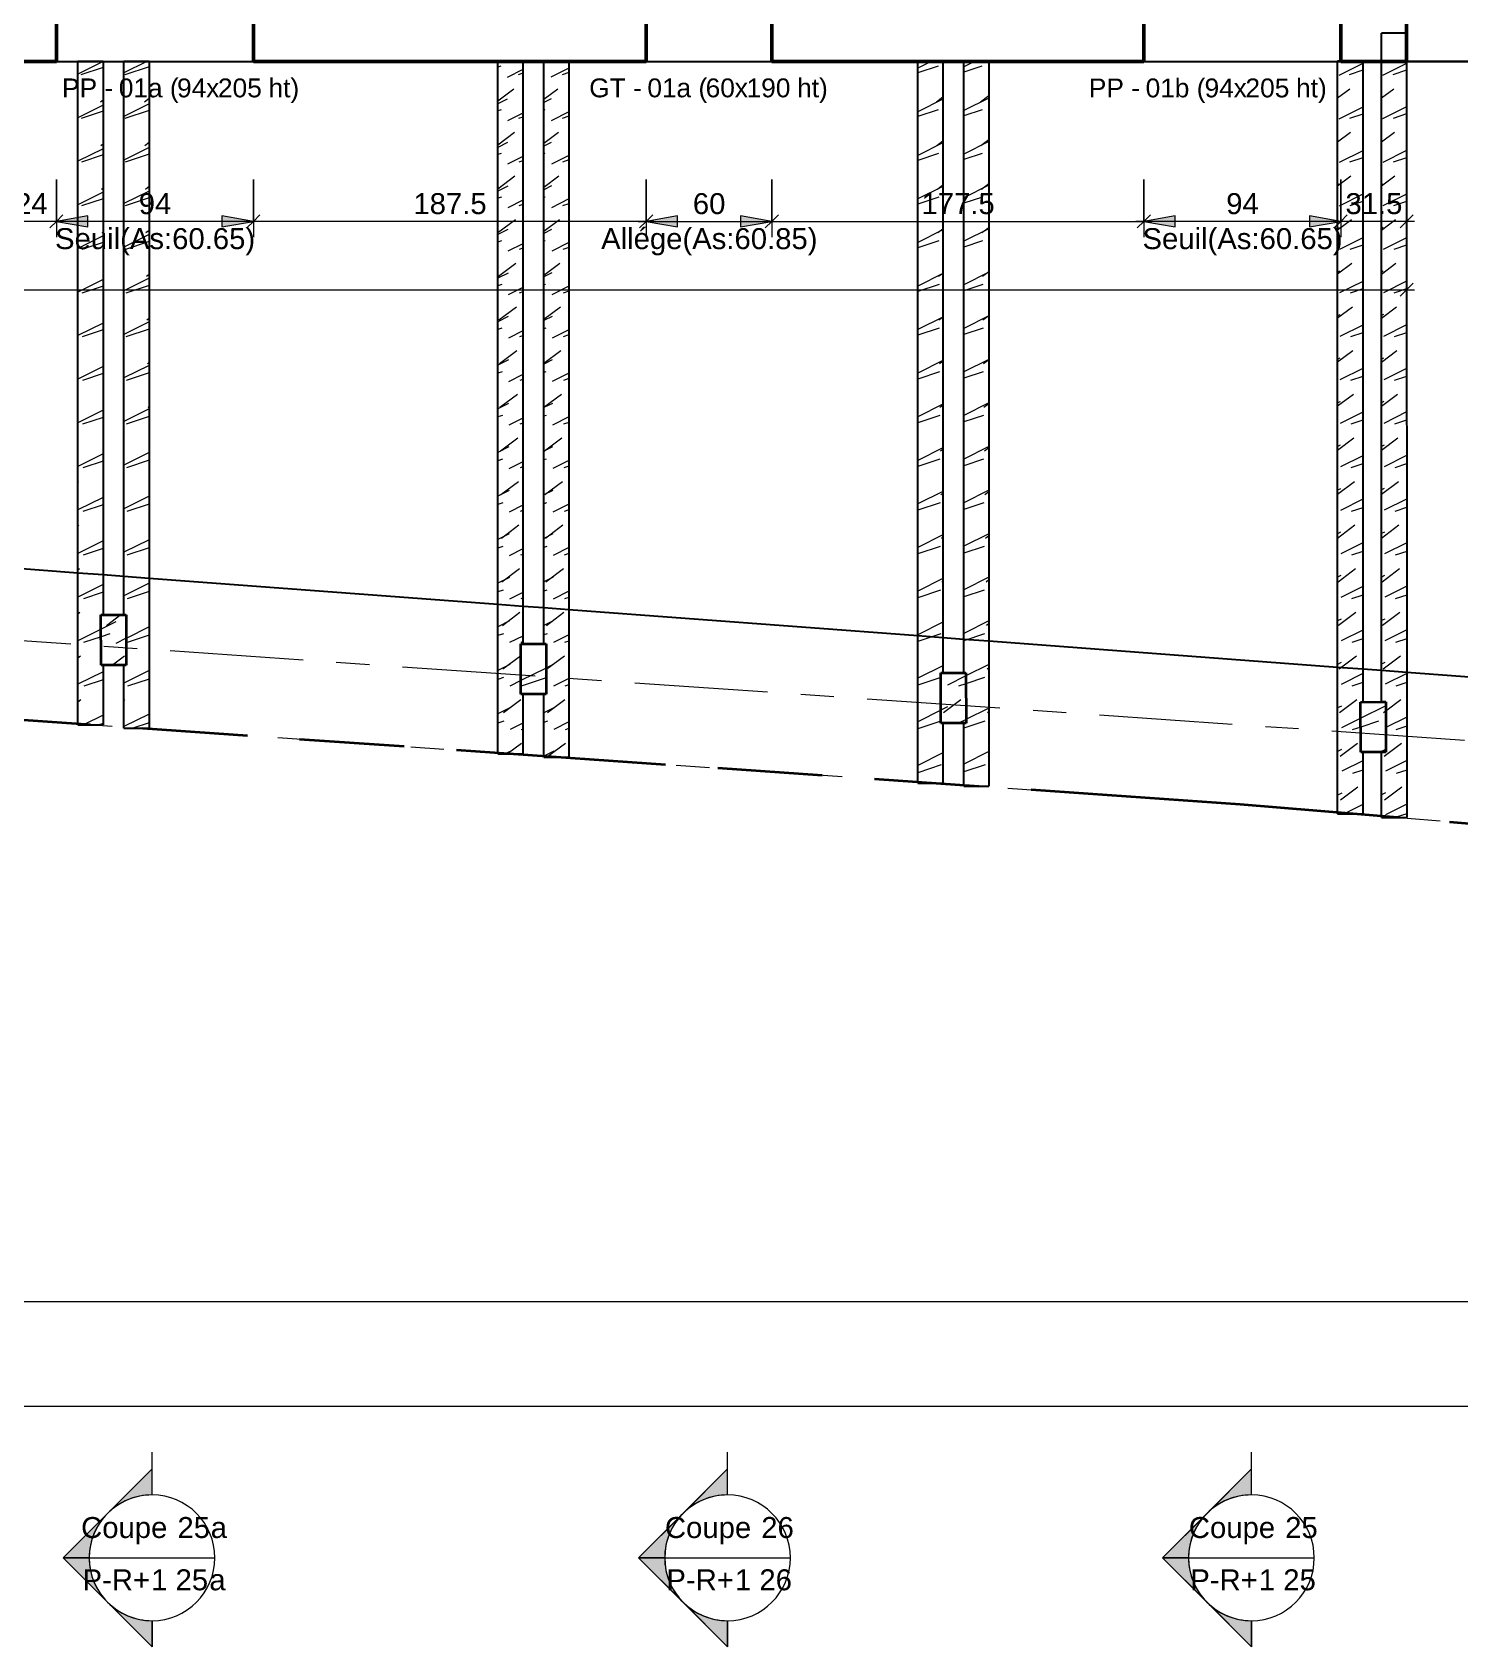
# Model space of a CAD drawing. Header units: metres. Extents: x 399 to 3028, y -427 to 863.
# Drawn here: x 452.44 to 459.25, y -424.84 to -417.14 of the extents above; entities that cross this region are included whole.
import ezdxf

# ---------------------------------------------------------------- set-up
doc = ezdxf.new("R2010")
doc.units = ezdxf.units.M
for name, pattern in [('Caché', [0.265, 0.175, -0.09]), ('Double tiret', [2.75, 1, -0.25, 0.5, -0.25, 0.5, -0.25]), ('Ligne de quadrillage', [1.11125, 0.635, -0.15875, 0.15875, -0.15875]), ('Tiret', [0.3175, 0.15875, -0.15875])]:
    doc.linetypes.add(name, pattern=pattern)
for name, color, linetype, lineweight in [('A-ANNO-DIMS', 211, 'Continuous', 9), ('A-ANNO-DIMS-50', 211, 'Continuous', 9), ('A-DETL', 90, 'Continuous', 18), ('A-DOOR-IDEN', 31, 'Continuous', 18), ('A-FLOR', 192, 'Continuous', 18), ('A-GLAZ-IDEN', 152, 'Continuous', 18), ('A-WALL', 113, 'Continuous', 18), ('G-ANNO-SYMB', 111, 'Continuous', 9), ('L-SITE', 91, 'Double tiret', 35), ('S-BEAM', 12, 'Continuous', 18), ('S-COLS', 52, 'Continuous', 18), ('S-GRID', 1, 'Continuous', 9)]:
    doc.layers.add(name, color=color, linetype=linetype, lineweight=lineweight)
doc.styles.add('Arial', font='arial.ttf', dxfattribs={"height": 0.1})
doc.styles.add('Arial_6', font='arial.ttf', dxfattribs={"height": 0.09})
doc.dimstyles.new('AES-_COTATION_1_50_2', dxfattribs={"dimscale": 0.3048, "dimtxt": 0.102026, "dimasz": 0.205052, "dimexe": 0.246063, "dimexo": 0.0625, "dimgap": 0.016404, "dimtad": 1, "dimdec": 1, "dimlfac": 100, "dimrnd": 0.5, "dimdsep": 46, "dimtxsty": 'Arial', "dimblk1": 'OBLIQUE', "dimblk2": 'OBLIQUE', "dimsah": 1, "dimcen": 0.09, "dimdle": 0.123031, "dimazin": 0, "dimtfac": 1, "dimtdec": 4, "dimtix": 1, "dimtmove": 0, "dimatfit": 3, "dimfxl": 0.656168, "dimfxlon": 1, "dimtvp": 1, "dimtolj": 1, "dimtzin": 0, "dimarcsym": 2})
doc.dimstyles.new('AES-_COTATION_Allège_1_50', dxfattribs={"dimscale": 0.3048, "dimtxt": 0.102026, "dimasz": 0.492126, "dimexe": 0.246063, "dimexo": 0.0625, "dimgap": 0.016404, "dimtad": 1, "dimdec": 1, "dimlfac": 100, "dimrnd": 0.5, "dimdsep": 46, "dimtxsty": 'Arial', "dimsah": 1, "dimcen": 0.09, "dimdle": 0.123031, "dimazin": 0, "dimtfac": 1, "dimtdec": 4, "dimtix": 1, "dimtmove": 0, "dimatfit": 3, "dimfxl": 0.656168, "dimfxlon": 1, "dimtvp": 1, "dimtolj": 1, "dimtzin": 0, "dimarcsym": 2})
pattern_1 = [(216.87, (-38.043, -42.857), (0.625199256, 0.416401117), [0.104, -0.937]), (206.565, (-37.918, -42.919), (-0.207954508, -0.207954136), [0.233, -0.233]), (198.435, (-37.918, -43.023), (-0.416471782, -0.20839447), [0.132, -0.527])]

# ---------------------------------------------------------------- blocks, each defined once
blk = doc.blocks.new('Family - ___-883270-AES_EXE_BET_TZ_R_1_COF_0100-Plan coffrage PH R_1 Diffusion')
at = {"layer": 'A-DETL', "linetype": 'Tiret'}
for p, q in [((510.6689, -371.4256), (498.9183, -371.6459)), ((498.9183, -371.6459), (473.9575, -372.4864))]:
    blk.add_line(p, q, dxfattribs=at)
at = {"layer": 'L-SITE'}
for p, q in [((510.6689, -371.4256), (498.9183, -371.6459)), ((498.9183, -371.6459), (473.9575, -372.4864))]:
    blk.add_line(p, q, dxfattribs=at)
blk = doc.blocks.new('DIMBLOCK285-AES_EXE_BET_TZ_R_1_COF_0100-Plan coffrage PH R_1 Diffusion')
at = {"layer": 'A-ANNO-DIMS-50', "transparency": 16777216}
for p, q in [((440.7311, -422.9933), (440.7311, -423.2683)), ((440.7311, -423.1933), (440.7311, -422.9933)), ((460.9024, -422.993), (460.9024, -423.268)), ((460.9024, -423.193), (460.9024, -422.993)), ((440.7311, -423.1933), (440.7623, -423.162)), ((460.9024, -423.193), (460.9336, -423.1617)), ((440.7311, -423.1933), (440.6998, -423.2245)), ((440.7311, -423.1933), (460.9024, -423.193)), ((460.9024, -423.193), (460.8711, -423.2242))]:
    blk.add_line(p, q, dxfattribs=at)
at = {"layer": 'A-ANNO-DIMS-50', "color": 0, "transparency": 16777216, "insert": (450.6629, -423.0583), "char_height": 0.1, "width": 0.369177, "attachment_point": 1, "rotation": 0.00085, "line_spacing_factor": 0.941778, "style": 'Arial'}
blk.add_mtext('2017', dxfattribs=at)
blk = doc.blocks.new('_Oblique')
at = {"color": 0, "linetype": 'ByBlock', "lineweight": -2}
blk.add_line((-0.5, -0.5), (0.5, 0.5), dxfattribs=at)
blk = doc.blocks.new('DIMBLOCK288-AES_EXE_BET_TZ_R_1_COF_0100-Plan coffrage PH R_1 Diffusion')
at = {"layer": 'A-ANNO-DIMS-50', "transparency": 16777216}
for p, q in [((434.1411, -423.4934), (434.1411, -423.7684)), ((434.1411, -423.6934), (434.1411, -423.4934)), ((467.4808, -423.4929), (467.4808, -423.7679)), ((467.4808, -423.6929), (467.4808, -423.4929)), ((434.1036, -423.6934), (467.5183, -423.6929)), ((434.1411, -423.6934), (434.1099, -423.7246)), ((434.1411, -423.6934), (434.1724, -423.6621)), ((467.4808, -423.6929), (467.4495, -423.7241)), ((467.4808, -423.6929), (467.512, -423.6616))]:
    blk.add_line(p, q, dxfattribs=at)
at = {"layer": 'A-ANNO-DIMS-50', "color": 0, "transparency": 16777216, "insert": (450.6571, -423.5583), "char_height": 0.1, "width": 0.369177, "attachment_point": 1, "rotation": 0.00085, "line_spacing_factor": 0.941778, "style": 'Arial'}
blk.add_mtext('3334', dxfattribs=at)
blk = doc.blocks.new('Coupe - M_Section Head - Filled-24181-AES_EXE_BET_TZ_R_1_COF_0100-Plan coffrage PH R_1 Diffusion')
at = {"layer": 'G-ANNO-SYMB'}
h = blk.add_hatch(color=256, dxfattribs=at)
edge = h.paths.add_edge_path()
edge.add_line((-0.006, 0.00849), (-0.006, 0.006))
edge.add_arc((-0.006, 0), 0.006, 90, 135)
edge.add_line((-0.01024, 0.00424), (-0.006, 0.00849))
h = blk.add_hatch(color=256, dxfattribs=at)
edge = h.paths.add_edge_path()
edge.add_line((-0.006, 0.00849), (-0.00176, 0.00424))
edge.add_arc((-0.006, 0), 0.006, 45, 90)
edge.add_line((-0.006, 0.006), (-0.006, 0.00849))
h = blk.add_hatch(color=256, dxfattribs=at)
edge = h.paths.add_edge_path()
edge.add_line((-0.01449, 0), (-0.01024, 0.00424))
edge.add_arc((-0.006, 0), 0.006, 135, 180)
edge.add_line((-0.012, 0), (-0.01449, 0))
h = blk.add_hatch(color=256, dxfattribs=at)
edge = h.paths.add_edge_path()
edge.add_line((0.00249, 0), (0, 0))
edge.add_arc((-0.006, 0), 0.006, 360, 405)
edge.add_line((-0.00176, 0.00424), (0.00249, 0))
at = {"layer": 'G-ANNO-SYMB', "lineweight": 18}
for p, q in [((-0.006, 0.00849), (-0.01449, 0)), ((-0.006, 0.00849), (-0.01024, 0.00424)), ((-0.006, 0.00849), (0.00249, 0)), ((-0.006, 0.006), (-0.006, 0.00849)), ((-0.006, 0.00849), (-0.006, 0.006)), ((-0.00176, 0.00424), (-0.006, 0.00849)), ((-0.01024, 0.00424), (-0.01449, 0)), ((0.00249, 0), (-0.00176, 0.00424)), ((-0.01449, 0), (-0.012, 0)), ((0, 0), (0.00249, 0)), ((-0.012, 0), (-0.01449, 0)), ((0, 0), (0.00249, 0))]:
    blk.add_line(p, q, dxfattribs=at)
for start, end in [(360, 180), (90, 135), (45, 90), (135, 180), (360, 45), (180, 360)]:
    blk.add_arc((-0.006, 0), 0.006, start, end, dxfattribs=at)
blk = doc.blocks.new('DIMBLOCK499-AES_EXE_BET_TZ_R_1_COF_0100-Plan coffrage PH R_1 Diffusion')
at = {"layer": 'A-ANNO-DIMS-50', "transparency": 16777216}
for points in [[(451.3722, -418.0394), (451.5222, -418.0658), (451.5222, -418.0129)], [(452.3122, -418.0394), (452.1622, -418.0129), (452.1622, -418.0658)]]:
    blk.add_hatch(color=256, dxfattribs=at).paths.add_polyline_path(points)
for p, q in [((451.3722, -417.8394), (451.3722, -418.1144)), ((451.3722, -418.0394), (451.3722, -417.8394)), ((452.3122, -417.8394), (452.3122, -418.1144)), ((452.3122, -418.0394), (452.3122, -417.8394)), ((452.3497, -418.0394), (451.3347, -418.0394)), ((451.5222, -418.0129), (451.3722, -418.0394)), ((451.3722, -418.0394), (451.5222, -418.0658)), ((451.5222, -418.0658), (451.5222, -418.0129)), ((452.3122, -418.0394), (452.1622, -418.0129)), ((452.1622, -418.0129), (452.1622, -418.0658)), ((452.1622, -418.0658), (452.3122, -418.0394))]:
    blk.add_line(p, q, dxfattribs=at)
at = {"layer": 'A-ANNO-DIMS-50', "color": 0, "transparency": 16777216, "char_height": 0.1, "attachment_point": 1, "line_spacing_factor": 0.941778, "style": 'Arial'}
for s, insert, width in [('94', (451.7653, -417.9045), 0.184588), ('Seuil(As:60.65)', (451.3658, -418.0715), 1.143318)]:
    blk.add_mtext(s, dxfattribs=dict(at, insert=insert, width=width))
blk = doc.blocks.new('DIMBLOCK500-AES_EXE_BET_TZ_R_1_COF_0100-Plan coffrage PH R_1 Diffusion')
at = {"layer": 'A-ANNO-DIMS-50', "transparency": 16777216}
for p, q in [((452.3122, -417.8394), (452.3122, -418.1144)), ((452.3122, -418.0394), (452.3122, -417.8394)), ((452.5522, -417.8394), (452.5522, -418.1144)), ((452.5522, -418.0394), (452.5522, -417.8394)), ((452.5897, -418.0394), (452.2747, -418.0394)), ((452.3122, -418.0394), (452.2809, -418.0706)), ((452.3122, -418.0394), (452.3434, -418.0081)), ((452.5522, -418.0394), (452.5209, -418.0706)), ((452.5522, -418.0394), (452.5834, -418.0081))]:
    blk.add_line(p, q, dxfattribs=at)
at = {"layer": 'A-ANNO-DIMS-50', "color": 0, "transparency": 16777216, "insert": (452.3553, -417.9045), "char_height": 0.1, "width": 0.184588, "attachment_point": 1, "line_spacing_factor": 0.941778, "style": 'Arial'}
blk.add_mtext('24', dxfattribs=at)
blk = doc.blocks.new('DIMBLOCK501-AES_EXE_BET_TZ_R_1_COF_0100-Plan coffrage PH R_1 Diffusion')
at = {"layer": 'A-ANNO-DIMS-50', "transparency": 16777216}
for points in [[(452.5522, -418.0394), (452.7022, -418.0658), (452.7022, -418.0129)], [(453.4922, -418.0394), (453.3422, -418.0129), (453.3422, -418.0658)]]:
    blk.add_hatch(color=256, dxfattribs=at).paths.add_polyline_path(points)
for p, q in [((452.5522, -417.8394), (452.5522, -418.1144)), ((452.5522, -418.0394), (452.5522, -417.8394)), ((453.4922, -417.8394), (453.4922, -418.1144)), ((453.4922, -418.0394), (453.4922, -417.8394)), ((453.5297, -418.0394), (452.5147, -418.0394)), ((452.7022, -418.0129), (452.5522, -418.0394)), ((452.5522, -418.0394), (452.7022, -418.0658)), ((452.7022, -418.0658), (452.7022, -418.0129)), ((453.4922, -418.0394), (453.3422, -418.0129)), ((453.3422, -418.0129), (453.3422, -418.0658)), ((453.3422, -418.0658), (453.4922, -418.0394))]:
    blk.add_line(p, q, dxfattribs=at)
at = {"layer": 'A-ANNO-DIMS-50', "color": 0, "transparency": 16777216, "char_height": 0.1, "attachment_point": 1, "line_spacing_factor": 0.941778, "style": 'Arial'}
for s, insert, width in [('94', (452.9453, -417.9045), 0.184588), ('Seuil(As:60.65)', (452.5458, -418.0715), 1.143318)]:
    blk.add_mtext(s, dxfattribs=dict(at, insert=insert, width=width))
blk = doc.blocks.new('DIMBLOCK502-AES_EXE_BET_TZ_R_1_COF_0100-Plan coffrage PH R_1 Diffusion')
at = {"layer": 'A-ANNO-DIMS-50', "transparency": 16777216}
for p, q in [((453.4922, -417.8394), (453.4922, -418.1144)), ((453.4922, -418.0394), (453.4922, -417.8394)), ((455.3667, -417.8394), (455.3667, -418.1144)), ((455.3667, -418.0394), (455.3667, -417.8394)), ((455.4042, -418.0394), (453.4547, -418.0394)), ((453.4922, -418.0394), (453.4609, -418.0706)), ((453.4922, -418.0394), (453.5234, -418.0081)), ((455.3667, -418.0394), (455.3355, -418.0706)), ((455.3667, -418.0394), (455.398, -418.0081))]:
    blk.add_line(p, q, dxfattribs=at)
at = {"layer": 'A-ANNO-DIMS-50', "color": 0, "transparency": 16777216, "insert": (454.256, -417.9045), "char_height": 0.1, "width": 0.416266, "attachment_point": 1, "line_spacing_factor": 0.941778, "style": 'Arial'}
blk.add_mtext('187.5', dxfattribs=at)
blk = doc.blocks.new('DIMBLOCK503-AES_EXE_BET_TZ_R_1_COF_0100-Plan coffrage PH R_1 Diffusion')
at = {"layer": 'A-ANNO-DIMS-50', "transparency": 16777216}
for points in [[(455.3667, -418.0394), (455.5167, -418.0658), (455.5167, -418.0129)], [(455.9667, -418.0394), (455.8167, -418.0129), (455.8167, -418.0658)]]:
    blk.add_hatch(color=256, dxfattribs=at).paths.add_polyline_path(points)
for p, q in [((455.3667, -417.8394), (455.3667, -418.1144)), ((455.3667, -418.0394), (455.3667, -417.8394)), ((455.9667, -417.8394), (455.9667, -418.1144)), ((455.9667, -418.0394), (455.9667, -417.8394)), ((455.3292, -418.0394), (456.0042, -418.0394)), ((455.5167, -418.0129), (455.3667, -418.0394)), ((455.3667, -418.0394), (455.5167, -418.0658)), ((455.5167, -418.0658), (455.5167, -418.0129)), ((455.9667, -418.0394), (455.8167, -418.0129)), ((455.8167, -418.0129), (455.8167, -418.0658)), ((455.8167, -418.0658), (455.9667, -418.0394))]:
    blk.add_line(p, q, dxfattribs=at)
at = {"layer": 'A-ANNO-DIMS-50', "color": 0, "transparency": 16777216, "char_height": 0.1, "attachment_point": 1, "line_spacing_factor": 0.941778, "style": 'Arial'}
for s, insert, width in [('60', (455.5898, -417.9045), 0.184588), ('Allége(As:60.85)', (455.1519, -418.0715), 1.235613)]:
    blk.add_mtext(s, dxfattribs=dict(at, insert=insert, width=width))
blk = doc.blocks.new('DIMBLOCK504-AES_EXE_BET_TZ_R_1_COF_0100-Plan coffrage PH R_1 Diffusion')
at = {"layer": 'A-ANNO-DIMS-50', "transparency": 16777216}
for p, q in [((455.9667, -417.8394), (455.9667, -418.1144)), ((455.9667, -418.0394), (455.9667, -417.8394)), ((457.7421, -417.8394), (457.7421, -418.1144)), ((457.7421, -418.0394), (457.7421, -417.8394)), ((455.9292, -418.0394), (457.7796, -418.0394)), ((455.9667, -418.0394), (455.9355, -418.0706)), ((455.9667, -418.0394), (455.998, -418.0081)), ((457.7421, -418.0394), (457.7108, -418.0706)), ((457.7421, -418.0394), (457.7733, -418.0081))]:
    blk.add_line(p, q, dxfattribs=at)
at = {"layer": 'A-ANNO-DIMS-50', "color": 0, "transparency": 16777216, "insert": (456.681, -417.9045), "char_height": 0.1, "width": 0.416266, "attachment_point": 1, "line_spacing_factor": 0.941778, "style": 'Arial'}
blk.add_mtext('177.5', dxfattribs=at)
blk = doc.blocks.new('DIMBLOCK505-AES_EXE_BET_TZ_R_1_COF_0100-Plan coffrage PH R_1 Diffusion')
at = {"layer": 'A-ANNO-DIMS-50', "transparency": 16777216}
for points in [[(457.7421, -418.0394), (457.8921, -418.0658), (457.8921, -418.0129)], [(458.6821, -418.0394), (458.5321, -418.0129), (458.5321, -418.0658)]]:
    blk.add_hatch(color=256, dxfattribs=at).paths.add_polyline_path(points)
for p, q in [((457.7421, -417.8394), (457.7421, -418.1144)), ((457.7421, -418.0394), (457.7421, -417.8394)), ((458.6821, -417.8394), (458.6821, -418.1144)), ((458.6821, -418.0394), (458.6821, -417.8394)), ((458.7196, -418.0394), (457.7046, -418.0394)), ((457.8921, -418.0129), (457.7421, -418.0394)), ((457.7421, -418.0394), (457.8921, -418.0658)), ((457.8921, -418.0658), (457.8921, -418.0129)), ((458.6821, -418.0394), (458.5321, -418.0129)), ((458.5321, -418.0129), (458.5321, -418.0658)), ((458.5321, -418.0658), (458.6821, -418.0394))]:
    blk.add_line(p, q, dxfattribs=at)
at = {"layer": 'A-ANNO-DIMS-50', "color": 0, "transparency": 16777216, "char_height": 0.1, "attachment_point": 1, "line_spacing_factor": 0.941778, "style": 'Arial'}
for s, insert, width in [('94', (458.1352, -417.9045), 0.184588), ('Seuil(As:60.65)', (457.7357, -418.0715), 1.143318)]:
    blk.add_mtext(s, dxfattribs=dict(at, insert=insert, width=width))
blk = doc.blocks.new('DIMBLOCK506-AES_EXE_BET_TZ_R_1_COF_0100-Plan coffrage PH R_1 Diffusion')
at = {"layer": 'A-ANNO-DIMS-50', "transparency": 16777216}
for p, q in [((458.6821, -417.8394), (458.6821, -418.1144)), ((458.6821, -418.0394), (458.6821, -417.8394)), ((458.9964, -417.8394), (458.9964, -418.1144)), ((458.9964, -418.0394), (458.9964, -417.8394)), ((459.0339, -418.0394), (458.6446, -418.0394)), ((458.6821, -418.0394), (458.6508, -418.0706)), ((458.6821, -418.0394), (458.7133, -418.0081)), ((458.9964, -418.0394), (458.9652, -418.0706)), ((458.9964, -418.0394), (459.0277, -418.0081))]:
    blk.add_line(p, q, dxfattribs=at)
at = {"layer": 'A-ANNO-DIMS-50', "color": 0, "transparency": 16777216, "insert": (458.7043, -417.9045), "char_height": 0.1, "width": 0.323972, "attachment_point": 1, "line_spacing_factor": 0.941778, "style": 'Arial'}
blk.add_mtext('31.5', dxfattribs=at)
blk = doc.blocks.new('DIMBLOCK619-AES_EXE_BET_TZ_R_1_COF_0100-Plan coffrage PH R_1 Diffusion')
at = {"layer": 'A-ANNO-DIMS-50', "transparency": 16777216}
for p, q in [((442.6441, -418.1668), (442.6442, -418.4418)), ((442.6442, -418.3668), (442.6441, -418.1668)), ((458.9965, -418.1652), (458.9966, -418.4402)), ((458.9965, -418.3652), (458.9965, -418.1652)), ((442.6067, -418.3668), (459.034, -418.3652)), ((442.6442, -418.3668), (442.6129, -418.3981)), ((442.6442, -418.3668), (442.6754, -418.3356)), ((458.9965, -418.3652), (458.9653, -418.3964)), ((458.9965, -418.3652), (459.0278, -418.3339))]:
    blk.add_line(p, q, dxfattribs=at)
at = {"layer": 'A-ANNO-DIMS-50', "color": 0, "transparency": 16777216, "insert": (450.6665, -418.2312), "char_height": 0.1, "width": 0.369177, "attachment_point": 1, "rotation": 0.00576, "line_spacing_factor": 0.941778, "style": 'Arial'}
blk.add_mtext('1635', dxfattribs=at)

msp = doc.modelspace()

# ---------------------------------------------------------------- hatches: boundary and pattern name
at = {"layer": 'S-BEAM'}
h = msp.add_hatch(dxfattribs=at)
h.set_pattern_fill('FP_1', color=9, style=0, pattern_type=2)
h.set_pattern_definition(pattern_1)
h.paths.add_polyline_path([(452.7747, -420.4422), (452.7747, -420.1572), (452.7656, -420.1572), (452.7656, -419.9172), (452.7747, -419.9169), (452.7747, -417.2762), (452.6547, -417.2762), (452.6547, -420.4422), (452.7656, -420.4422)])
h = msp.add_hatch(dxfattribs=at)
h.set_pattern_fill('FP_1', color=9, style=0, pattern_type=2)
h.set_pattern_definition(pattern_1)
h.paths.add_polyline_path([(452.7747, -420.4422), (452.7747, -420.1572), (452.7656, -420.1572), (452.7656, -419.9172), (452.7747, -419.9169), (452.7747, -417.2762), (452.6547, -417.2762), (452.6547, -420.4422), (452.7656, -420.4422)])
h = msp.add_hatch(dxfattribs=at)
h.set_pattern_fill('FP_1', color=9, style=0, pattern_type=2)
h.set_pattern_definition(pattern_1)
h.paths.add_polyline_path([(452.885, -420.4574), (452.9946, -420.4574), (452.9945, -417.2762), (452.8746, -417.2762), (452.8746, -419.9169), (452.885, -419.9169), (452.885, -420.1569), (452.8746, -420.1572), (452.8746, -420.4574)])
h = msp.add_hatch(dxfattribs=at)
h.set_pattern_fill('FP_1', color=9, style=0, pattern_type=2)
h.set_pattern_definition(pattern_1)
h.paths.add_polyline_path([(452.885, -420.4574), (452.9946, -420.4574), (452.9945, -417.2762), (452.8746, -417.2762), (452.8746, -419.9169), (452.885, -419.9169), (452.885, -420.1569), (452.8746, -420.1572), (452.8746, -420.4574)])
h = msp.add_hatch(dxfattribs=at)
h.set_pattern_fill('FP_1', color=9, style=0, pattern_type=2)
h.set_pattern_definition(pattern_1)
h.paths.add_polyline_path([(454.7695, -420.5807), (454.7788, -420.5807), (454.7788, -420.2957), (454.7695, -420.2957), (454.7695, -420.0557), (454.7788, -420.0554), (454.7788, -417.2762), (454.6588, -417.2762), (454.6588, -420.5807), (454.769, -420.5807)])
h = msp.add_hatch(dxfattribs=at)
h.set_pattern_fill('FP_1', color=9, style=0, pattern_type=2)
h.set_pattern_definition(pattern_1)
h.paths.add_polyline_path([(454.7695, -420.5807), (454.7788, -420.5807), (454.7788, -420.2957), (454.7695, -420.2957), (454.7695, -420.0557), (454.7788, -420.0554), (454.7788, -417.2762), (454.6588, -417.2762), (454.6588, -420.5807), (454.769, -420.5807)])
h = msp.add_hatch(dxfattribs=at)
h.set_pattern_fill('FP_1', color=9, style=0, pattern_type=2)
h.set_pattern_definition(pattern_1)
h.paths.add_polyline_path([(454.889, -420.5959), (454.9986, -420.5959), (454.9986, -417.2762), (454.8786, -417.2762), (454.8786, -420.0554), (454.889, -420.0554), (454.889, -420.2954), (454.8786, -420.2957), (454.8786, -420.5959)])
h = msp.add_hatch(dxfattribs=at)
h.set_pattern_fill('FP_1', color=9, style=0, pattern_type=2)
h.set_pattern_definition(pattern_1)
h.paths.add_polyline_path([(454.889, -420.5959), (454.9986, -420.5959), (454.9986, -417.2762), (454.8786, -417.2762), (454.8786, -420.0554), (454.889, -420.0554), (454.889, -420.2954), (454.8786, -420.2957), (454.8786, -420.5959)])
h = msp.add_hatch(dxfattribs=at)
h.set_pattern_fill('FP_1', color=9, style=0, pattern_type=2)
h.set_pattern_definition(pattern_1)
h.paths.add_polyline_path([(456.7829, -420.7193), (456.7829, -420.4342), (456.7735, -420.4342), (456.7735, -420.1942), (456.7829, -420.1939), (456.7829, -417.2762), (456.6629, -417.2762), (456.6629, -420.7193), (456.7735, -420.7193)])
h = msp.add_hatch(dxfattribs=at)
h.set_pattern_fill('FP_1', color=9, style=0, pattern_type=2)
h.set_pattern_definition(pattern_1)
h.paths.add_polyline_path([(456.7829, -420.7193), (456.7829, -420.4342), (456.7735, -420.4342), (456.7735, -420.1942), (456.7829, -420.1939), (456.7829, -417.2762), (456.6629, -417.2762), (456.6629, -420.7193), (456.7735, -420.7193)])
h = msp.add_hatch(dxfattribs=at)
h.set_pattern_fill('FP_1', color=9, style=0, pattern_type=2)
h.set_pattern_definition(pattern_1)
h.paths.add_polyline_path([(457.0027, -420.7345), (457.0027, -417.2762), (456.8827, -417.2762), (456.8827, -420.1939), (456.8929, -420.1939), (456.8929, -420.4339), (456.8827, -420.4342), (456.8827, -420.7345), (456.8935, -420.7345)])
h = msp.add_hatch(dxfattribs=at)
h.set_pattern_fill('FP_1', color=9, style=0, pattern_type=2)
h.set_pattern_definition(pattern_1)
h.paths.add_polyline_path([(457.0027, -420.7345), (457.0027, -417.2762), (456.8827, -417.2762), (456.8827, -420.1939), (456.8929, -420.1939), (456.8929, -420.4339), (456.8827, -420.4342), (456.8827, -420.7345), (456.8935, -420.7345)])
h = msp.add_hatch(dxfattribs=at)
h.set_pattern_fill('FP_1', color=9, style=0, pattern_type=2)
h.set_pattern_definition(pattern_1)
h.paths.add_polyline_path([(458.667, -420.8657), (458.787, -420.8657), (458.7866, -420.5727), (458.7775, -420.5727), (458.7775, -420.3327), (458.7869, -420.3324), (458.7866, -417.2762), (458.6666, -417.2762), (458.6669, -420.5727)])
h = msp.add_hatch(dxfattribs=at)
h.set_pattern_fill('FP_1', color=9, style=0, pattern_type=2)
h.set_pattern_definition(pattern_1)
h.paths.add_polyline_path([(458.667, -420.8657), (458.787, -420.8657), (458.7866, -420.5727), (458.7775, -420.5727), (458.7775, -420.3327), (458.7869, -420.3324), (458.7866, -417.2762), (458.6666, -417.2762), (458.6669, -420.5727)])
h = msp.add_hatch(dxfattribs=at)
h.set_pattern_fill('FP_1', color=9, style=0, pattern_type=2)
h.set_pattern_definition(pattern_1)
h.paths.add_polyline_path([(458.8768, -420.8842), (458.9968, -420.8842), (458.996, -417.2762), (458.8764, -417.2762), (458.8767, -420.3325), (458.8969, -420.3325), (458.8969, -420.5724), (458.8768, -420.5727), (458.8768, -420.8842)])
h = msp.add_hatch(dxfattribs=at)
h.set_pattern_fill('FP_1', color=9, style=0, pattern_type=2)
h.set_pattern_definition(pattern_1)
h.paths.add_polyline_path([(458.8768, -420.8842), (458.9968, -420.8842), (458.996, -417.2762), (458.8764, -417.2762), (458.8767, -420.3325), (458.8969, -420.3325), (458.8969, -420.5724), (458.8768, -420.5727), (458.8768, -420.8842)])
at = {"layer": 'S-COLS'}
h = msp.add_hatch(dxfattribs=at)
h.set_pattern_fill('FP_1', color=34, style=0, pattern_type=2)
h.set_pattern_definition(pattern_1)
h.paths.add_polyline_path([(452.7656, -420.1572), (452.8856, -420.1569), (452.885, -419.9169), (452.765, -419.9172)])
h = msp.add_hatch(dxfattribs=at)
h.set_pattern_fill('FP_1', color=34, style=0, pattern_type=2)
h.set_pattern_definition(pattern_1)
h.paths.add_polyline_path([(452.7656, -420.1572), (452.8856, -420.1569), (452.885, -419.9169), (452.765, -419.9172)])
h = msp.add_hatch(dxfattribs=at)
h.set_pattern_fill('FP_1', color=34, style=0, pattern_type=2)
h.set_pattern_definition(pattern_1)
h.paths.add_polyline_path([(454.7695, -420.2957), (454.8895, -420.2954), (454.889, -420.0554), (454.769, -420.0557)])
h = msp.add_hatch(dxfattribs=at)
h.set_pattern_fill('FP_1', color=34, style=0, pattern_type=2)
h.set_pattern_definition(pattern_1)
h.paths.add_polyline_path([(454.7695, -420.2957), (454.8895, -420.2954), (454.889, -420.0554), (454.769, -420.0557)])
h = msp.add_hatch(dxfattribs=at)
h.set_pattern_fill('FP_1', color=34, style=0, pattern_type=2)
h.set_pattern_definition(pattern_1)
h.paths.add_polyline_path([(456.7735, -420.4342), (456.8935, -420.4339), (456.8929, -420.1939), (456.7729, -420.1942), (456.7733, -420.3278)])
h = msp.add_hatch(dxfattribs=at)
h.set_pattern_fill('FP_1', color=34, style=0, pattern_type=2)
h.set_pattern_definition(pattern_1)
h.paths.add_polyline_path([(456.7735, -420.4342), (456.8935, -420.4339), (456.8929, -420.1939), (456.7729, -420.1942), (456.7733, -420.3278)])
h = msp.add_hatch(dxfattribs=at)
h.set_pattern_fill('FP_1', color=34, style=0, pattern_type=2)
h.set_pattern_definition(pattern_1)
h.paths.add_polyline_path([(458.7775, -420.5727), (458.8975, -420.5724), (458.8969, -420.3324), (458.7769, -420.3327)])
h = msp.add_hatch(dxfattribs=at)
h.set_pattern_fill('FP_1', color=34, style=0, pattern_type=2)
h.set_pattern_definition(pattern_1)
h.paths.add_polyline_path([(458.7775, -420.5727), (458.8975, -420.5724), (458.8969, -420.3324), (458.7769, -420.3327)])

# ---------------------------------------------------------------- linework, layer by layer
at = {"layer": 'A-FLOR', "color": 31, "lineweight": 25}
for p, q in [((458.9964, -417.2762), (458.9964, -416.9762)), ((450.9905, -417.2762), (452.5275, -417.2762)), ((452.5275, -417.2762), (452.6547, -417.2762)), ((452.7747, -417.2762), (452.8746, -417.2762)), ((452.9945, -417.2762), (454.6588, -417.2762)), ((454.7788, -417.2762), (454.8786, -417.2762)), ((454.9986, -417.2762), (456.6629, -417.2762)), ((456.7829, -417.2762), (456.8827, -417.2762)), ((457.0027, -417.2762), (458.6666, -417.2762)), ((458.7866, -417.2762), (458.8764, -417.2762)), ((460.8135, -417.2762), (458.9964, -417.2762)), ((458.9964, -417.2762), (460.8135, -417.2762)), ((452.6547, -419.7175), (450.9905, -419.593)), ((452.8746, -419.7339), (452.7747, -419.7264)), ((454.6588, -419.8674), (452.9946, -419.7429)), ((454.8786, -419.8838), (454.7788, -419.8763)), ((456.6629, -420.0173), (454.9986, -419.8928)), ((456.8827, -420.0337), (456.7829, -420.0263)), ((458.6669, -420.1672), (457.0027, -420.0427)), ((458.8767, -420.1829), (458.7869, -420.1762)), ((460.8135, -420.3278), (458.9967, -420.1919))]:
    msp.add_line(p, q, dxfattribs=at)
at = {"layer": 'A-FLOR', "color": 31, "linetype": 'Caché', "lineweight": 25}
for p, q in [((452.6548, -417.2762), (452.7747, -417.2762)), ((452.8746, -417.2762), (452.9945, -417.2762)), ((454.6589, -417.2762), (454.7787, -417.2762)), ((454.8787, -417.2762), (454.9986, -417.2762)), ((456.663, -417.2762), (456.7828, -417.2762)), ((456.8828, -417.2762), (457.0026, -417.2762)), ((458.6667, -417.2762), (458.7865, -417.2762)), ((458.8765, -417.2762), (458.9964, -417.2762)), ((452.7747, -419.7264), (452.6548, -419.7175)), ((452.9945, -419.7429), (452.8746, -419.7339)), ((454.7787, -419.8763), (454.6588, -419.8674)), ((454.9986, -419.8928), (454.8787, -419.8838)), ((456.7828, -420.0262), (456.6629, -420.0173)), ((457.0027, -420.0427), (456.8828, -420.0337)), ((458.7868, -420.1762), (458.6669, -420.1672)), ((458.9967, -420.1918), (458.8768, -420.1829))]:
    msp.add_line(p, q, dxfattribs=at)
at = {"layer": 'A-WALL', "color": 2, "lineweight": 50}
for p, q in [((458.996, -412.5271), (458.9964, -417.2762)), ((452.5522, -417.0962), (452.5522, -417.2762)), ((453.4922, -417.2762), (453.4922, -417.0962)), ((455.3667, -417.0962), (455.3667, -417.2762)), ((455.9667, -417.2762), (455.9667, -417.0962)), ((457.7421, -417.0962), (457.7421, -417.2762)), ((458.6821, -417.2762), (458.6821, -417.0962)), ((452.5275, -417.2762), (452.3122, -417.2762)), ((452.5522, -417.2762), (452.5275, -417.2762)), ((455.3667, -417.2762), (453.4922, -417.2762)), ((457.7421, -417.2762), (455.9667, -417.2762)), ((458.8164, -417.2762), (458.6821, -417.2762)), ((458.9964, -417.2762), (458.8164, -417.2762))]:
    msp.add_line(p, q, dxfattribs=at)
at = {"layer": 'A-WALL', "color": 3, "lineweight": 25}
for p, q in [((452.5522, -417.2762), (453.4922, -417.2762)), ((455.3667, -417.2762), (455.9667, -417.2762)), ((457.7421, -417.2762), (458.6821, -417.2762))]:
    msp.add_line(p, q, dxfattribs=at)
at = {"layer": 'G-ANNO-SYMB'}
for p, q in [((453.0086, -424.1164), (453.0086, -423.913)), ((455.7553, -424.1164), (455.7553, -423.913)), ((458.2557, -424.1164), (458.2557, -423.913))]:
    msp.add_line(p, q, dxfattribs=at)
at = {"layer": 'G-ANNO-SYMB', "lineweight": 18}
for p, q in [((452.7086, -424.4164), (453.3086, -424.4164)), ((455.4553, -424.4164), (456.0553, -424.4164)), ((457.9557, -424.4164), (458.5557, -424.4164))]:
    msp.add_line(p, q, dxfattribs=at)
at = {"layer": 'S-BEAM', "color": 24, "lineweight": 25}
for p, q in [((458.9964, -417.1403), (458.8764, -417.1403)), ((458.8764, -417.2762), (458.8764, -417.1403)), ((458.9964, -417.1403), (458.9968, -420.8842)), ((452.7747, -417.2758), (452.6547, -417.2758)), ((452.6547, -417.2761), (452.6547, -417.2758)), ((452.6547, -420.4422), (452.6547, -417.2762)), ((452.7747, -417.2758), (452.7747, -417.2761)), ((452.7747, -417.2762), (452.7747, -419.9172)), ((452.9946, -417.2758), (452.8746, -417.2758)), ((452.8746, -417.2761), (452.8746, -417.2758)), ((452.8746, -419.9169), (452.8746, -417.2762)), ((452.9946, -417.2758), (452.9946, -417.2761)), ((452.9946, -417.2762), (452.9946, -420.4574)), ((454.7788, -417.2757), (454.6588, -417.2757)), ((454.6588, -417.2761), (454.6588, -417.2757)), ((454.6588, -420.5807), (454.6588, -417.2762)), ((454.7788, -417.2757), (454.7788, -417.2761)), ((454.7788, -417.2762), (454.7788, -420.0557)), ((454.9986, -417.2757), (454.8786, -417.2757)), ((454.8786, -417.2761), (454.8786, -417.2757)), ((454.8786, -420.0554), (454.8786, -417.2762)), ((454.9986, -417.2757), (454.9986, -417.2761)), ((454.9986, -417.2762), (454.9986, -420.5959)), ((456.7829, -417.2755), (456.6629, -417.2755)), ((456.6629, -417.2762), (456.6629, -417.2755)), ((456.6629, -420.7193), (456.6629, -417.2762)), ((456.7829, -417.2755), (456.7829, -417.2762)), ((456.7829, -417.2762), (456.7829, -420.1942)), ((457.0027, -417.2755), (456.8827, -417.2755)), ((456.8827, -417.2762), (456.8827, -417.2755)), ((456.8827, -420.1939), (456.8827, -417.2762)), ((457.0027, -417.2755), (457.0027, -417.2762)), ((457.0027, -417.2762), (457.0027, -420.7345)), ((458.7866, -417.2753), (458.6666, -417.2753)), ((458.6666, -417.2762), (458.6666, -417.2753)), ((458.667, -420.8657), (458.6666, -417.2762)), ((458.7866, -417.2753), (458.7866, -417.2762)), ((458.7866, -417.2762), (458.7869, -420.3327)), ((458.8767, -420.3325), (458.8764, -417.2762)), ((452.7747, -419.9172), (452.765, -419.9172)), ((452.765, -419.9172), (452.7656, -420.1572)), ((452.885, -419.9169), (452.8746, -419.9169)), ((452.8856, -420.1569), (452.885, -419.9169)), ((454.7788, -420.0557), (454.769, -420.0557)), ((454.769, -420.0557), (454.7695, -420.2957)), ((454.889, -420.0554), (454.8786, -420.0554)), ((454.8895, -420.2954), (454.889, -420.0554)), ((452.7656, -420.1572), (452.7747, -420.1572)), ((452.7747, -420.1572), (452.7747, -420.4422)), ((452.8746, -420.4574), (452.8746, -420.1569)), ((452.8746, -420.1569), (452.8856, -420.1569)), ((456.7829, -420.1942), (456.7729, -420.1942)), ((456.7729, -420.1942), (456.7735, -420.4342)), ((456.8929, -420.1939), (456.8827, -420.1939)), ((456.8935, -420.4339), (456.8929, -420.1939)), ((454.7695, -420.2957), (454.7788, -420.2957)), ((454.7788, -420.2957), (454.7788, -420.5807)), ((454.8786, -420.5959), (454.8786, -420.2954)), ((454.8786, -420.2954), (454.8895, -420.2954)), ((458.7869, -420.3327), (458.7769, -420.3327)), ((458.7769, -420.3327), (458.7775, -420.5727)), ((458.8969, -420.3324), (458.8767, -420.3325)), ((458.8975, -420.5724), (458.8969, -420.3324)), ((452.6547, -420.4422), (452.7747, -420.4422)), ((452.8746, -420.4574), (452.9946, -420.4574)), ((456.7735, -420.4342), (456.7829, -420.4342)), ((456.7829, -420.4342), (456.7829, -420.7193)), ((456.8827, -420.7345), (456.8827, -420.4339)), ((456.8827, -420.4339), (456.8935, -420.4339)), ((454.6588, -420.5807), (454.7788, -420.5807)), ((454.8786, -420.5959), (454.9986, -420.5959)), ((458.7775, -420.5727), (458.7869, -420.5727)), ((458.7869, -420.5727), (458.787, -420.8657)), ((458.8768, -420.5725), (458.8975, -420.5724)), ((458.8768, -420.8842), (458.8768, -420.5725)), ((456.6629, -420.7193), (456.7829, -420.7193)), ((456.8827, -420.7345), (457.0027, -420.7345)), ((458.667, -420.8657), (458.787, -420.8657)), ((458.8768, -420.8842), (458.9968, -420.8842))]:
    msp.add_line(p, q, dxfattribs=at)
at = {"layer": 'S-COLS', "color": 44, "lineweight": 35}
for p, q in [((452.765, -419.9172), (452.885, -419.9169)), ((452.7656, -420.1572), (452.765, -419.9172)), ((452.885, -419.9169), (452.8856, -420.1569)), ((454.769, -420.0557), (454.889, -420.0554)), ((454.7695, -420.2957), (454.769, -420.0557)), ((454.889, -420.0554), (454.8895, -420.2954)), ((452.8856, -420.1569), (452.7656, -420.1572)), ((456.7729, -420.1942), (456.8929, -420.1939)), ((456.7735, -420.4342), (456.7729, -420.1942)), ((456.8929, -420.1939), (456.8935, -420.4339)), ((454.8895, -420.2954), (454.7695, -420.2957)), ((458.7769, -420.3327), (458.8969, -420.3324)), ((458.7775, -420.5727), (458.7769, -420.3327)), ((458.8969, -420.3324), (458.8975, -420.5724)), ((456.8935, -420.4339), (456.7735, -420.4342)), ((458.8975, -420.5724), (458.7775, -420.5727))]:
    msp.add_line(p, q, dxfattribs=at)
at = {"layer": 'S-GRID', "linetype": 'Ligne de quadrillage'}
msp.add_line((427.5978, -418.3252), (470.4956, -421.2902), dxfattribs=at)

# ---------------------------------------------------------------- block references
at = {"layer": 'G-ANNO-SYMB', "lineweight": 18, "xscale": 49.99999999999997, "yscale": 49.99999999999997, "zscale": 49.99999999999997, "rotation": 90.0000000000012}
for p in [(453.0086, -424.1164), (455.7553, -424.1164), (458.2557, -424.1164)]:
    msp.add_blockref('Coupe - M_Section Head - Filled-24181-AES_EXE_BET_TZ_R_1_COF_0100-Plan coffrage PH R_1 Diffusion', p, dxfattribs=at)
at = {"layer": 'L-SITE', "linetype": 'Tiret', "lineweight": 18, "rotation": 354.117617010805}
msp.add_blockref('Family - ___-883270-AES_EXE_BET_TZ_R_1_COF_0100-Plan coffrage PH R_1 Diffusion', (0, 0), dxfattribs=at)

# ---------------------------------------------------------------- texts
at = {"layer": 'A-DOOR-IDEN', "lineweight": 9, "char_height": 0.09, "attachment_point": 1, "style": 'Arial_6'}
for s, insert, width in [('PP - ', (452.5789, -417.3573), 0.328692), ('01', (452.8501, -417.3573), 0.168354), ('a (', (452.989, -417.3573), 0.168354), ('94', (453.1279, -417.3573), 0.168354), ('\\fArial|b0|i0|c178|p34|;x', (453.2668, -417.3573), 0.068143), ('205 ', (453.323, -417.3573), 0.292616), ('ht)', (453.5644, -417.3573), 0.172363), ('PP - ', (457.4795, -417.3574), 0.328692), ('01', (457.7507, -417.3574), 0.168354), ('b (', (457.8896, -417.3574), 0.172363), ('94', (458.0319, -417.3574), 0.168354), ('\\fArial|b0|i0|c178|p34|;x', (458.1708, -417.3574), 0.068143), ('205 ', (458.227, -417.3574), 0.292616), ('ht)', (458.4684, -417.3574), 0.172363)]:
    msp.add_mtext(s, dxfattribs=dict(at, insert=insert, width=width))
at = {"layer": 'A-GLAZ-IDEN', "lineweight": 9, "char_height": 0.09, "attachment_point": 1, "style": 'Arial_6'}
for s, insert, width in [('GT - ', (455.095, -417.3571), 0.336709), ('01', (455.3728, -417.3571), 0.168354), ('a (', (455.5117, -417.3571), 0.168354), ('60', (455.6506, -417.3571), 0.168354), ('\\fArial|b0|i0|c178|p34|;x', (455.7896, -417.3571), 0.068143), ('190 ', (455.8458, -417.3571), 0.292616), ('ht)', (456.0872, -417.3571), 0.172363)]:
    msp.add_mtext(s, dxfattribs=dict(at, insert=insert, width=width))
at = {"layer": 'G-ANNO-SYMB', "char_height": 0.1, "attachment_point": 1, "style": 'Arial'}
for s, insert, width in [('Coupe ', (452.6702, -424.2219), 0.557173), ('25', (453.1299, -424.2219), 0.192405), ('\\fArial|b0|i0|c178|p34|;a', (453.2887, -424.2219), 0.096202), ('Coupe ', (455.4566, -424.2219), 0.557173), ('26', (455.9164, -424.2219), 0.192405), ('Coupe ', (457.957, -424.2219), 0.557173), ('25', (458.4168, -424.2219), 0.192405), ('P-R+', (452.677, -424.4713), 0.396835), ('1 25', (453.0044, -424.4713), 0.336709), ('P-R+', (455.4634, -424.4713), 0.396835), ('1 26', (455.7908, -424.4713), 0.336709), ('P-R+', (457.9638, -424.4713), 0.396835), ('1 25', (458.2912, -424.4713), 0.336709), ('\\fArial|b0|i0|c178|p34|;a', (453.2822, -424.4713), 0.096202)]:
    msp.add_mtext(s, dxfattribs=dict(at, insert=insert, width=width))

# ---------------------------------------------------------------- dimensions: what is measured, and where the dimension line sits
at = {"layer": 'A-ANNO-DIMS'}
for base, p1, p2, text, override, picture, middle in [((451.3722, -418.0394), (452.3122, -417.8394), (451.3722, -417.8394), '<>\\XSeuil(As:60.65)', {"dimpost": '<>', "dimfxl": 0.94}, 'DIMBLOCK499-AES_EXE_BET_TZ_R_1_COF_0100-Plan coffrage PH R_1 Diffusion', (451.8422, -418.0394)), ((452.5522, -418.0394), (453.4922, -417.8394), (452.5522, -417.8394), '<>\\XSeuil(As:60.65)', {"dimpost": '<>', "dimfxl": 0.94}, 'DIMBLOCK501-AES_EXE_BET_TZ_R_1_COF_0100-Plan coffrage PH R_1 Diffusion', (453.0222, -418.0394)), ((455.9667, -418.0394), (455.3667, -417.8394), (455.9667, -417.8394), '<>\\XAllége(As:60.85)', {"dimpost": '<>', "dimfxl": 0.6}, 'DIMBLOCK503-AES_EXE_BET_TZ_R_1_COF_0100-Plan coffrage PH R_1 Diffusion', (455.6667, -418.0394)), ((457.7421, -418.0394), (458.6821, -417.8394), (457.7421, -417.8394), '<>\\XSeuil(As:60.65)', {"dimpost": '<>', "dimfxl": 0.94}, 'DIMBLOCK505-AES_EXE_BET_TZ_R_1_COF_0100-Plan coffrage PH R_1 Diffusion', (458.2121, -418.0394))]:
    dim = msp.add_linear_dim(base=base, p1=p1, p2=p2, angle=0, text=text, dimstyle='AES-_COTATION_Allège_1_50', override=override, dxfattribs=at)
    dim.commit()
    dim.dimension.update_dxf_attribs({"geometry": picture, "text_midpoint": middle})
for base, p1, p2, override, picture, middle in [((452.3122, -418.0394), (452.5522, -417.8394), (452.3122, -417.8394), {"dimpost": '<>', "dimfxl": 0.240005}, 'DIMBLOCK500-AES_EXE_BET_TZ_R_1_COF_0100-Plan coffrage PH R_1 Diffusion', (452.4322, -417.9842)), ((457.7421, -418.0394), (455.9667, -417.8394), (457.7421, -417.8394), {"dimpost": '<>', "dimfxl": 1.775369}, 'DIMBLOCK504-AES_EXE_BET_TZ_R_1_COF_0100-Plan coffrage PH R_1 Diffusion', (456.8544, -417.9833)), ((458.6821, -418.0394), (458.9964, -417.8394), (458.6821, -417.8394), {"dimpost": '<>', "dimfxl": 0.31435}, 'DIMBLOCK506-AES_EXE_BET_TZ_R_1_COF_0100-Plan coffrage PH R_1 Diffusion', (458.8393, -417.9833))]:
    dim = msp.add_linear_dim(base=base, p1=p1, p2=p2, dimstyle='AES-_COTATION_1_50_2', override=override, dxfattribs=at)
    dim.commit()
    dim.dimension.update_dxf_attribs({"geometry": picture, "text_midpoint": middle})
for base, p1, p2, angle, override, picture, middle in [((453.4922, -418.03937), (455.36672, -417.83937), (453.4922, -417.83937), 0, {"dimpost": '<>', "dimfxl": 1.874522}, 'DIMBLOCK502-AES_EXE_BET_TZ_R_1_COF_0100-Plan coffrage PH R_1 Diffusion', (454.42946, -417.98331)), ((458.9965, -418.3652), (442.6441, -418.1668), (458.9965, -418.1652), 0.00576, {"dimpost": '<>', "dimfxl": 16.352388}, 'DIMBLOCK619-AES_EXE_BET_TZ_R_1_COF_0100-Plan coffrage PH R_1 Diffusion', (450.8204, -418.3099)), ((460.9024, -423.193), (440.7311, -422.9933), (460.9024, -422.993), 0.00085, {"dimpost": '<>', "dimfxl": 20.171293}, 'DIMBLOCK285-AES_EXE_BET_TZ_R_1_COF_0100-Plan coffrage PH R_1 Diffusion', (450.8167, -423.1371)), ((467.4808, -423.6929), (434.1411, -423.4934), (467.4808, -423.4929), 0.00085, {"dimpost": '<>', "dimfxl": 33.339692}, 'DIMBLOCK288-AES_EXE_BET_TZ_R_1_COF_0100-Plan coffrage PH R_1 Diffusion', (450.8109, -423.637))]:
    dim = msp.add_linear_dim(base=base, p1=p1, p2=p2, angle=angle, dimstyle='AES-_COTATION_1_50_2', override=override, dxfattribs=at)
    dim.commit()
    dim.dimension.update_dxf_attribs({"geometry": picture, "text_midpoint": middle})

doc.saveas('drawing.dxf')
